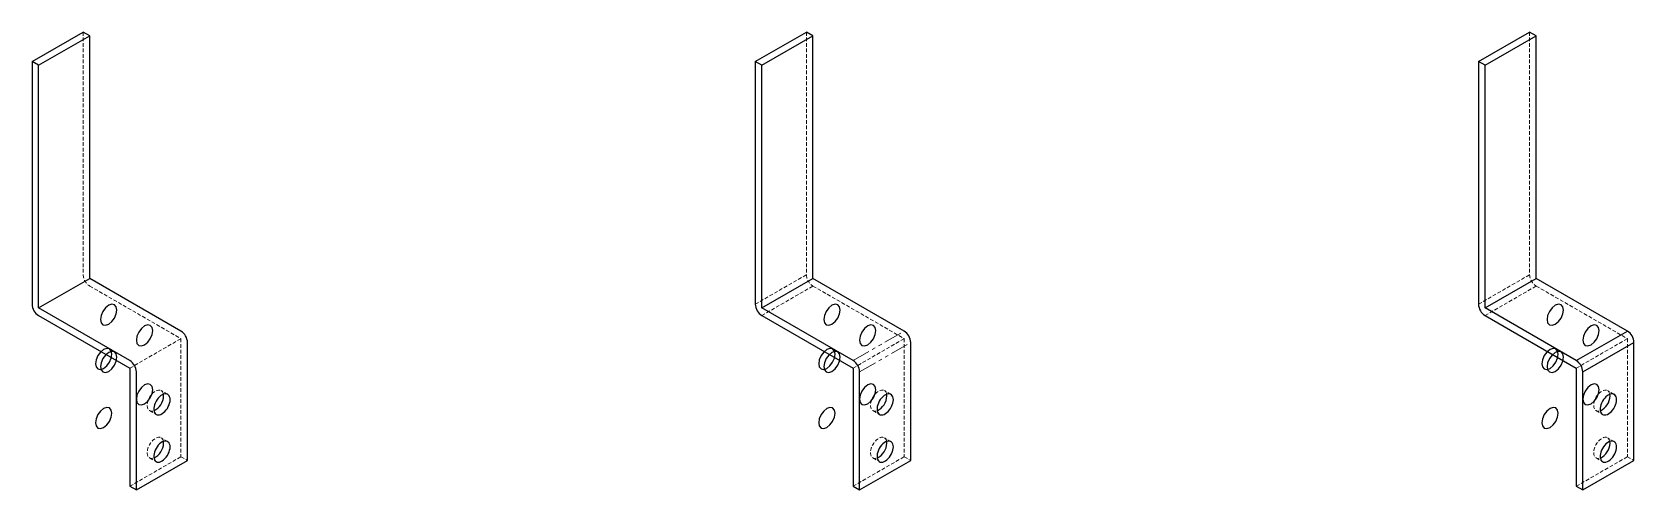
# Model space of a CAD drawing. Header units: millimetres. Extents: x 123 to 677, y 221 to 379.
import ezdxf

# ---------------------------------------------------------------- set-up
doc = ezdxf.new("R2010")
doc.units = ezdxf.units.MM
doc.linetypes.add('HIDDEN', pattern=[1.905, 1.27, -0.635])
doc.linetypes.add('PHANTOM', pattern=[12.7, 6.35, -1.27, 1.27, -1.27, 1.27, -1.27])

msp = doc.modelspace()

# ---------------------------------------------------------------- linework, layer by layer
at = {"color": 7, "linetype": 'Continuous', "lineweight": 25}
for p, q in [((123.13, 369), (140.81, 379.2)), ((125.39, 367.69), (143.07, 377.9)), ((143.07, 377.9), (140.81, 379.2)), ((143.07, 293.96), (143.07, 377.9)), ((373.13, 369), (390.81, 379.2)), ((375.39, 367.69), (393.07, 377.9)), ((393.07, 377.9), (390.81, 379.2)), ((393.07, 293.96), (393.07, 377.9)), ((623.13, 369), (640.81, 379.2)), ((625.39, 367.69), (643.07, 377.9)), ((643.07, 377.9), (640.81, 379.2)), ((643.07, 293.96), (643.07, 377.9)), ((123.13, 369), (123.13, 285.06)), ((125.39, 367.69), (123.13, 369)), ((125.39, 283.75), (125.39, 367.69)), ((373.13, 369), (373.13, 285.06)), ((375.39, 367.69), (373.13, 369)), ((375.39, 283.75), (375.39, 367.69)), ((623.13, 369), (623.13, 285.06)), ((625.39, 367.69), (623.13, 369)), ((625.39, 283.75), (625.39, 367.69)), ((125.39, 283.75), (143.07, 293.96)), ((174.61, 275.75), (143.07, 293.96)), ((375.39, 283.75), (393.07, 293.96)), ((424.61, 275.75), (393.07, 293.96)), ((625.39, 283.75), (643.07, 293.96)), ((674.61, 275.75), (643.07, 293.96)), ((156.93, 265.54), (125.39, 283.75)), ((406.93, 265.54), (375.39, 283.75)), ((656.93, 265.54), (625.39, 283.75)), ((125.39, 281.14), (156.93, 262.93)), ((375.39, 281.14), (406.93, 262.93)), ((625.39, 281.14), (656.93, 262.93)), ((176.87, 231), (176.87, 271.83)), ((426.87, 231), (426.87, 271.83)), ((656.93, 265.54), (674.61, 275.75)), ((659.19, 261.63), (676.87, 271.83)), ((676.87, 231), (676.87, 271.83)), ((156.93, 262.93), (156.93, 222.1)), ((159.19, 220.8), (159.19, 261.63)), ((406.93, 262.93), (406.93, 222.1)), ((409.19, 220.8), (409.19, 261.63)), ((656.93, 262.93), (656.93, 222.1)), ((659.19, 220.8), (659.19, 261.63)), ((159.19, 220.8), (176.87, 231)), ((409.19, 220.8), (426.87, 231)), ((659.19, 220.8), (676.87, 231)), ((156.93, 222.1), (159.19, 220.8)), ((406.93, 222.1), (409.19, 220.8)), ((656.93, 222.1), (659.19, 220.8))]:
    msp.add_line(p, q, dxfattribs=at)
at = {"color": 7, "linetype": 'HIDDEN', "lineweight": 18}
for p, q in [((140.81, 379.2), (140.81, 295.26)), ((390.81, 379.2), (390.81, 295.26)), ((640.81, 379.2), (640.81, 295.26)), ((373.13, 285.06), (390.81, 295.26)), ((623.13, 285.06), (640.81, 295.26)), ((143.07, 291.34), (174.61, 273.14)), ((375.39, 281.14), (393.07, 291.34)), ((393.07, 291.34), (424.61, 273.14)), ((625.39, 281.14), (643.07, 291.34)), ((643.07, 291.34), (674.61, 273.14)), ((156.93, 262.93), (174.61, 273.14)), ((174.61, 273.14), (174.61, 232.31)), ((406.93, 262.93), (424.61, 273.14)), ((424.61, 273.14), (424.61, 232.31)), ((656.93, 262.93), (674.61, 273.14)), ((674.61, 273.14), (674.61, 232.31)), ((170.03, 253.86), (167.77, 255.17)), ((420.03, 253.86), (417.77, 255.17)), ((670.03, 253.86), (667.77, 255.17)), ((163.77, 248.24), (166.03, 246.93)), ((413.77, 248.24), (416.03, 246.93)), ((663.77, 248.24), (666.03, 246.93)), ((170.03, 237.53), (167.77, 238.84)), ((420.03, 237.53), (417.77, 238.84)), ((670.03, 237.53), (667.77, 238.84)), ((156.93, 222.1), (174.61, 232.31)), ((163.77, 231.91), (166.03, 230.6)), ((174.61, 232.31), (176.87, 231)), ((406.93, 222.1), (424.61, 232.31)), ((413.77, 231.91), (416.03, 230.6)), ((424.61, 232.31), (426.87, 231)), ((656.93, 222.1), (674.61, 232.31)), ((663.77, 231.91), (666.03, 230.6)), ((674.61, 232.31), (676.87, 231))]:
    msp.add_line(p, q, dxfattribs=at)
at = {"color": 8, "linetype": 'PHANTOM', "lineweight": 18}
for p, q in [((406.93, 265.54), (424.61, 275.75)), ((409.19, 261.63), (426.87, 271.83))]:
    msp.add_line(p, q, dxfattribs=at)
at = {"color": 7, "linetype": 'Continuous', "flags": 128}
for points in [[(152.47, 283.05), (152.26, 284.18), (151.65, 284.88), (150.73, 285.06), (149.65, 284.69), (148.56, 283.81), (147.65, 282.58), (147.03, 281.16), (146.82, 279.79), (147.03, 278.66), (147.65, 277.96), (148.56, 277.78), (149.65, 278.15), (150.73, 279.03), (151.65, 280.27), (152.26, 281.68), (152.47, 283.05)], [(402.47, 283.05), (402.26, 284.18), (401.65, 284.88), (400.73, 285.06), (399.65, 284.69), (398.56, 283.81), (397.65, 282.58), (397.03, 281.16), (396.82, 279.79), (397.03, 278.66), (397.65, 277.96), (398.56, 277.78), (399.65, 278.15), (400.73, 279.03), (401.65, 280.27), (402.26, 281.68), (402.47, 283.05)], [(652.47, 283.05), (652.26, 284.18), (651.65, 284.88), (650.73, 285.06), (649.65, 284.69), (648.56, 283.81), (647.65, 282.58), (647.03, 281.16), (646.82, 279.79), (647.03, 278.66), (647.65, 277.96), (648.56, 277.78), (649.65, 278.15), (650.73, 279.03), (651.65, 280.27), (652.26, 281.68), (652.47, 283.05)], [(164.85, 275.91), (164.63, 277.03), (164.02, 277.74), (163.1, 277.92), (162.02, 277.54), (160.94, 276.67), (160.02, 275.43), (159.41, 274.02), (159.19, 272.64), (159.41, 271.52), (160.02, 270.81), (160.94, 270.63), (162.02, 271.01), (163.1, 271.88), (164.02, 273.12), (164.63, 274.53), (164.85, 275.91)], [(164.85, 275.91), (164.63, 277.03), (164.02, 277.74), (163.1, 277.92), (162.02, 277.54), (160.94, 276.67), (160.02, 275.43), (159.41, 274.02), (159.19, 272.64), (159.41, 271.52), (160.02, 270.81), (160.94, 270.63), (162.02, 271.01), (163.1, 271.88), (164.02, 273.12), (164.63, 274.53), (164.85, 275.91)], [(414.85, 275.91), (414.63, 277.03), (414.02, 277.74), (413.1, 277.92), (412.02, 277.54), (410.94, 276.67), (410.02, 275.43), (409.41, 274.02), (409.19, 272.64), (409.41, 271.52), (410.02, 270.81), (410.94, 270.63), (412.02, 271.01), (413.1, 271.88), (414.02, 273.12), (414.63, 274.53), (414.85, 275.91)], [(414.85, 275.91), (414.63, 277.03), (414.02, 277.74), (413.1, 277.92), (412.02, 277.54), (410.94, 276.67), (410.02, 275.43), (409.41, 274.02), (409.19, 272.64), (409.41, 271.52), (410.02, 270.81), (410.94, 270.63), (412.02, 271.01), (413.1, 271.88), (414.02, 273.12), (414.63, 274.53), (414.85, 275.91)], [(664.85, 275.91), (664.63, 277.03), (664.02, 277.74), (663.1, 277.92), (662.02, 277.54), (660.94, 276.67), (660.02, 275.43), (659.41, 274.02), (659.19, 272.64), (659.41, 271.52), (660.02, 270.81), (660.94, 270.63), (662.02, 271.01), (663.1, 271.88), (664.02, 273.12), (664.63, 274.53), (664.85, 275.91)], [(664.85, 275.91), (664.63, 277.03), (664.02, 277.74), (663.1, 277.92), (662.02, 277.54), (660.94, 276.67), (660.02, 275.43), (659.41, 274.02), (659.19, 272.64), (659.41, 271.52), (660.02, 270.81), (660.94, 270.63), (662.02, 271.01), (663.1, 271.88), (664.02, 273.12), (664.63, 274.53), (664.85, 275.91)], [(150.71, 267.74), (150.49, 268.87), (149.88, 269.57), (148.96, 269.75), (147.88, 269.38), (146.8, 268.5), (145.88, 267.27), (145.27, 265.85), (145.05, 264.48), (145.27, 263.35), (145.88, 262.65), (146.8, 262.47), (147.88, 262.84), (148.96, 263.72), (149.88, 264.96), (150.49, 266.37), (150.71, 267.74)], [(150.71, 267.74), (150.49, 268.87), (149.88, 269.57), (148.96, 269.75), (147.88, 269.38), (146.8, 268.5), (145.88, 267.27), (145.27, 265.85), (145.05, 264.48), (145.27, 263.35), (145.88, 262.65), (146.8, 262.47), (147.88, 262.84), (148.96, 263.72), (149.88, 264.96), (150.49, 266.37), (150.71, 267.74)], [(152.47, 266.72), (152.26, 267.85), (151.65, 268.55), (150.73, 268.73), (149.65, 268.36), (148.56, 267.48), (147.65, 266.24), (147.03, 264.83), (146.82, 263.46), (147.03, 262.33), (147.65, 261.63), (148.56, 261.45), (149.65, 261.82), (150.73, 262.7), (151.65, 263.93), (152.26, 265.35), (152.47, 266.72)], [(400.71, 267.74), (400.49, 268.87), (399.88, 269.57), (398.96, 269.75), (397.88, 269.38), (396.8, 268.5), (395.88, 267.27), (395.27, 265.85), (395.05, 264.48), (395.27, 263.35), (395.88, 262.65), (396.8, 262.47), (397.88, 262.84), (398.96, 263.72), (399.88, 264.96), (400.49, 266.37), (400.71, 267.74)], [(400.71, 267.74), (400.49, 268.87), (399.88, 269.57), (398.96, 269.75), (397.88, 269.38), (396.8, 268.5), (395.88, 267.27), (395.27, 265.85), (395.05, 264.48), (395.27, 263.35), (395.88, 262.65), (396.8, 262.47), (397.88, 262.84), (398.96, 263.72), (399.88, 264.96), (400.49, 266.37), (400.71, 267.74)], [(402.47, 266.72), (402.26, 267.85), (401.65, 268.55), (400.73, 268.73), (399.65, 268.36), (398.56, 267.48), (397.65, 266.24), (397.03, 264.83), (396.82, 263.46), (397.03, 262.33), (397.65, 261.63), (398.56, 261.45), (399.65, 261.82), (400.73, 262.7), (401.65, 263.93), (402.26, 265.35), (402.47, 266.72)], [(650.71, 267.74), (650.49, 268.87), (649.88, 269.57), (648.96, 269.75), (647.88, 269.38), (646.8, 268.5), (645.88, 267.27), (645.27, 265.85), (645.05, 264.48), (645.27, 263.35), (645.88, 262.65), (646.8, 262.47), (647.88, 262.84), (648.96, 263.72), (649.88, 264.96), (650.49, 266.37), (650.71, 267.74)], [(650.71, 267.74), (650.49, 268.87), (649.88, 269.57), (648.96, 269.75), (647.88, 269.38), (646.8, 268.5), (645.88, 267.27), (645.27, 265.85), (645.05, 264.48), (645.27, 263.35), (645.88, 262.65), (646.8, 262.47), (647.88, 262.84), (648.96, 263.72), (649.88, 264.96), (650.49, 266.37), (650.71, 267.74)], [(652.47, 266.72), (652.26, 267.85), (651.65, 268.55), (650.73, 268.73), (649.65, 268.36), (648.56, 267.48), (647.65, 266.24), (647.03, 264.83), (646.82, 263.46), (647.03, 262.33), (647.65, 261.63), (648.56, 261.45), (649.65, 261.82), (650.73, 262.7), (651.65, 263.93), (652.26, 265.35), (652.47, 266.72)], [(164.85, 255.49), (164.63, 256.62), (164.02, 257.33), (163.1, 257.5), (162.02, 257.13), (160.94, 256.25), (160.02, 255.02), (159.41, 253.6), (159.19, 252.23), (159.41, 251.1), (160.02, 250.4), (160.94, 250.22), (162.02, 250.59), (163.1, 251.47), (164.02, 252.71), (164.63, 254.12), (164.85, 255.49)], [(414.85, 255.49), (414.63, 256.62), (414.02, 257.33), (413.1, 257.5), (412.02, 257.13), (410.94, 256.25), (410.02, 255.02), (409.41, 253.6), (409.19, 252.23), (409.41, 251.1), (410.02, 250.4), (410.94, 250.22), (412.02, 250.59), (413.1, 251.47), (414.02, 252.71), (414.63, 254.12), (414.85, 255.49)], [(664.85, 255.49), (664.63, 256.62), (664.02, 257.33), (663.1, 257.5), (662.02, 257.13), (660.94, 256.25), (660.02, 255.02), (659.41, 253.6), (659.19, 252.23), (659.41, 251.1), (660.02, 250.4), (660.94, 250.22), (662.02, 250.59), (663.1, 251.47), (664.02, 252.71), (664.63, 254.12), (664.85, 255.49)], [(150.71, 247.33), (150.49, 248.46), (149.88, 249.16), (148.96, 249.34), (147.88, 248.96), (146.8, 248.09), (145.88, 246.85), (145.27, 245.44), (145.05, 244.06), (145.27, 242.94), (145.88, 242.23), (146.8, 242.05), (147.88, 242.43), (148.96, 243.3), (149.88, 244.54), (150.49, 245.96), (150.71, 247.33)], [(400.71, 247.33), (400.49, 248.46), (399.88, 249.16), (398.96, 249.34), (397.88, 248.96), (396.8, 248.09), (395.88, 246.85), (395.27, 245.44), (395.05, 244.06), (395.27, 242.94), (395.88, 242.23), (396.8, 242.05), (397.88, 242.43), (398.96, 243.3), (399.88, 244.54), (400.49, 245.96), (400.71, 247.33)], [(650.71, 247.33), (650.49, 248.46), (649.88, 249.16), (648.96, 249.34), (647.88, 248.96), (646.8, 248.09), (645.88, 246.85), (645.27, 245.44), (645.05, 244.06), (645.27, 242.94), (645.88, 242.23), (646.8, 242.05), (647.88, 242.43), (648.96, 243.3), (649.88, 244.54), (650.49, 245.96), (650.71, 247.33)]]:
    msp.add_lwpolyline(points, dxfattribs=at)
at = {"color": 7, "linetype": 'HIDDEN', "lineweight": 18, "flags": 128}
for points in [[(168.55, 253.91), (168.44, 254.33), (168.24, 254.72), (167.97, 255.03), (167.64, 255.23), (167.25, 255.34), (166.82, 255.34), (166.36, 255.24), (165.89, 255.04), (165.41, 254.74), (164.94, 254.35), (164.5, 253.88), (164.09, 253.36), (163.73, 252.78), (163.43, 252.18), (163.19, 251.56), (163.03, 250.95), (162.95, 250.35), (162.95, 249.8), (163.03, 249.3), (163.19, 248.87), (163.43, 248.52), (163.73, 248.26), (164.09, 248.11), (164.5, 248.05), (164.94, 248.1), (165.25, 248.19)], [(418.55, 253.91), (418.44, 254.33), (418.24, 254.72), (417.97, 255.03), (417.64, 255.23), (417.25, 255.34), (416.82, 255.34), (416.36, 255.24), (415.89, 255.04), (415.41, 254.74), (414.94, 254.35), (414.5, 253.88), (414.09, 253.36), (413.73, 252.78), (413.43, 252.18), (413.19, 251.56), (413.03, 250.95), (412.95, 250.35), (412.95, 249.8), (413.03, 249.3), (413.19, 248.87), (413.43, 248.52), (413.73, 248.26), (414.09, 248.11), (414.5, 248.05), (414.94, 248.1), (415.25, 248.19)], [(668.55, 253.91), (668.44, 254.33), (668.24, 254.72), (667.97, 255.03), (667.64, 255.23), (667.25, 255.34), (666.82, 255.34), (666.36, 255.24), (665.89, 255.04), (665.41, 254.74), (664.94, 254.35), (664.5, 253.88), (664.09, 253.36), (663.73, 252.78), (663.43, 252.18), (663.19, 251.56), (663.03, 250.95), (662.95, 250.35), (662.95, 249.8), (663.03, 249.3), (663.19, 248.87), (663.43, 248.52), (663.73, 248.26), (664.09, 248.11), (664.5, 248.05), (664.94, 248.1), (665.25, 248.19)], [(168.55, 237.58), (168.44, 238), (168.24, 238.39), (167.97, 238.69), (167.64, 238.9), (167.25, 239.01), (166.82, 239.01), (166.36, 238.91), (165.89, 238.7), (165.41, 238.4), (164.94, 238.02), (164.5, 237.55), (164.09, 237.03), (163.73, 236.45), (163.43, 235.85), (163.19, 235.23), (163.03, 234.62), (162.95, 234.02), (162.95, 233.47), (163.03, 232.97), (163.19, 232.54), (163.43, 232.19), (163.73, 231.93), (164.09, 231.78), (164.5, 231.72), (164.94, 231.77), (165.25, 231.86)], [(418.55, 237.58), (418.44, 238), (418.24, 238.39), (417.97, 238.69), (417.64, 238.9), (417.25, 239.01), (416.82, 239.01), (416.36, 238.91), (415.89, 238.7), (415.41, 238.4), (414.94, 238.02), (414.5, 237.55), (414.09, 237.03), (413.73, 236.45), (413.43, 235.85), (413.19, 235.23), (413.03, 234.62), (412.95, 234.02), (412.95, 233.47), (413.03, 232.97), (413.19, 232.54), (413.43, 232.19), (413.73, 231.93), (414.09, 231.78), (414.5, 231.72), (414.94, 231.77), (415.25, 231.86)], [(668.55, 237.58), (668.44, 238), (668.24, 238.39), (667.97, 238.69), (667.64, 238.9), (667.25, 239.01), (666.82, 239.01), (666.36, 238.91), (665.89, 238.7), (665.41, 238.4), (664.94, 238.02), (664.5, 237.55), (664.09, 237.03), (663.73, 236.45), (663.43, 235.85), (663.19, 235.23), (663.03, 234.62), (662.95, 234.02), (662.95, 233.47), (663.03, 232.97), (663.19, 232.54), (663.43, 232.19), (663.73, 231.93), (664.09, 231.78), (664.5, 231.72), (664.94, 231.77), (665.25, 231.86)]]:
    msp.add_lwpolyline(points, dxfattribs=at)
at = {"color": 7, "linetype": 'Continuous', "lineweight": 25, "flags": 128}
for points in [[(170.86, 252.03), (170.82, 252.56), (170.7, 253.02), (170.5, 253.42), (170.23, 253.72), (169.9, 253.93), (169.51, 254.03), (169.09, 254.04), (168.63, 253.93), (168.15, 253.73), (167.67, 253.43), (167.2, 253.04), (166.76, 252.58), (166.35, 252.05), (165.99, 251.48), (165.69, 250.87), (165.45, 250.25), (165.29, 249.64), (165.21, 249.05), (165.21, 248.49), (165.29, 247.99), (165.45, 247.56), (165.69, 247.22), (165.99, 246.96), (166.35, 246.8), (166.76, 246.75), (167.2, 246.8), (167.67, 246.95), (168.15, 247.2), (168.63, 247.55), (169.09, 247.98), (169.51, 248.47), (169.9, 249.02), (170.23, 249.62), (170.5, 250.23), (170.7, 250.85), (170.82, 251.45), (170.86, 252.03)], [(168.6, 253.34), (168.56, 253.86), (168.55, 253.91)], [(420.86, 252.03), (420.82, 252.56), (420.7, 253.02), (420.5, 253.42), (420.23, 253.72), (419.9, 253.93), (419.51, 254.03), (419.09, 254.04), (418.63, 253.93), (418.15, 253.73), (417.67, 253.43), (417.2, 253.04), (416.76, 252.58), (416.35, 252.05), (415.99, 251.48), (415.69, 250.87), (415.45, 250.25), (415.29, 249.64), (415.21, 249.05), (415.21, 248.49), (415.29, 247.99), (415.45, 247.56), (415.69, 247.22), (415.99, 246.96), (416.35, 246.8), (416.76, 246.75), (417.2, 246.8), (417.67, 246.95), (418.15, 247.2), (418.63, 247.55), (419.09, 247.98), (419.51, 248.47), (419.9, 249.02), (420.23, 249.62), (420.5, 250.23), (420.7, 250.85), (420.82, 251.45), (420.86, 252.03)], [(418.6, 253.34), (418.56, 253.86), (418.55, 253.91)], [(670.86, 252.03), (670.82, 252.56), (670.7, 253.02), (670.5, 253.42), (670.23, 253.72), (669.9, 253.93), (669.51, 254.03), (669.09, 254.04), (668.63, 253.93), (668.15, 253.73), (667.67, 253.43), (667.2, 253.04), (666.76, 252.58), (666.35, 252.05), (665.99, 251.48), (665.69, 250.87), (665.45, 250.25), (665.29, 249.64), (665.21, 249.05), (665.21, 248.49), (665.29, 247.99), (665.45, 247.56), (665.69, 247.22), (665.99, 246.96), (666.35, 246.8), (666.76, 246.75), (667.2, 246.8), (667.67, 246.95), (668.15, 247.2), (668.63, 247.55), (669.09, 247.98), (669.51, 248.47), (669.9, 249.02), (670.23, 249.62), (670.5, 250.23), (670.7, 250.85), (670.82, 251.45), (670.86, 252.03)], [(668.6, 253.34), (668.56, 253.86), (668.55, 253.91)], [(170.86, 235.7), (170.82, 236.23), (170.7, 236.69), (170.5, 237.08), (170.23, 237.39), (169.9, 237.6), (169.51, 237.7), (169.09, 237.71), (168.63, 237.6), (168.15, 237.4), (167.67, 237.1), (167.2, 236.71), (166.76, 236.25), (166.35, 235.72), (165.99, 235.15), (165.69, 234.54), (165.45, 233.92), (165.29, 233.31), (165.21, 232.72), (165.21, 232.16), (165.29, 231.66), (165.45, 231.23), (165.69, 230.88), (165.99, 230.63), (166.35, 230.47), (166.76, 230.41), (167.2, 230.46), (167.67, 230.62), (168.15, 230.87), (168.63, 231.22), (169.09, 231.64), (169.51, 232.14), (169.9, 232.69), (170.23, 233.28), (170.5, 233.9), (170.7, 234.52), (170.82, 235.12), (170.86, 235.7)], [(168.6, 237.01), (168.56, 237.53), (168.55, 237.58)], [(420.86, 235.7), (420.82, 236.23), (420.7, 236.69), (420.5, 237.08), (420.23, 237.39), (419.9, 237.6), (419.51, 237.7), (419.09, 237.71), (418.63, 237.6), (418.15, 237.4), (417.67, 237.1), (417.2, 236.71), (416.76, 236.25), (416.35, 235.72), (415.99, 235.15), (415.69, 234.54), (415.45, 233.92), (415.29, 233.31), (415.21, 232.72), (415.21, 232.16), (415.29, 231.66), (415.45, 231.23), (415.69, 230.88), (415.99, 230.63), (416.35, 230.47), (416.76, 230.41), (417.2, 230.46), (417.67, 230.62), (418.15, 230.87), (418.63, 231.22), (419.09, 231.64), (419.51, 232.14), (419.9, 232.69), (420.23, 233.28), (420.5, 233.9), (420.7, 234.52), (420.82, 235.12), (420.86, 235.7)], [(418.6, 237.01), (418.56, 237.53), (418.55, 237.58)], [(670.86, 235.7), (670.82, 236.23), (670.7, 236.69), (670.5, 237.08), (670.23, 237.39), (669.9, 237.6), (669.51, 237.7), (669.09, 237.71), (668.63, 237.6), (668.15, 237.4), (667.67, 237.1), (667.2, 236.71), (666.76, 236.25), (666.35, 235.72), (665.99, 235.15), (665.69, 234.54), (665.45, 233.92), (665.29, 233.31), (665.21, 232.72), (665.21, 232.16), (665.29, 231.66), (665.45, 231.23), (665.69, 230.88), (665.99, 230.63), (666.35, 230.47), (666.76, 230.41), (667.2, 230.46), (667.67, 230.62), (668.15, 230.87), (668.63, 231.22), (669.09, 231.64), (669.51, 232.14), (669.9, 232.69), (670.23, 233.28), (670.5, 233.9), (670.7, 234.52), (670.82, 235.12), (670.86, 235.7)], [(668.6, 237.01), (668.56, 237.53), (668.55, 237.58)]]:
    msp.add_lwpolyline(points, dxfattribs=at)
at = {"color": 7, "linetype": 'HIDDEN', "lineweight": 18}
for centre in [(145.72, 295.49), (395.72, 295.49), (645.72, 295.49)]:
    msp.add_arc(centre, 4.92, 182.6055, 237.3945, dxfattribs=at)
at = {"color": 7, "linetype": 'Continuous', "lineweight": 25}
for centre, radius, start, end in [((128.04, 285.28), 4.92, 182.6055, 237.3945), ((378.04, 285.28), 4.92, 182.6055, 237.3945), ((628.04, 285.28), 4.92, 182.6055, 237.3945), ((171.96, 271.61), 4.92, 2.6055, 57.3945), ((421.96, 271.61), 4.92, 2.6055, 57.3945), ((671.96, 271.61), 4.92, 2.6055, 57.3945), ((154.28, 261.4), 4.92, 2.6055, 57.3945), ((404.28, 261.4), 4.92, 2.6055, 57.3945), ((654.28, 261.4), 4.92, 2.6055, 57.3945), ((162.71, 253.51), 5.89, 295.5482, 358.3497), ((412.71, 253.51), 5.89, 295.5482, 358.3497), ((662.71, 253.51), 5.89, 295.5482, 358.3497), ((162.71, 237.17), 5.89, 295.5482, 358.3497), ((412.71, 237.17), 5.89, 295.5482, 358.3497), ((662.71, 237.17), 5.89, 295.5482, 358.3497)]:
    msp.add_arc(centre, radius, start, end, dxfattribs=at)

doc.saveas('drawing.dxf')
